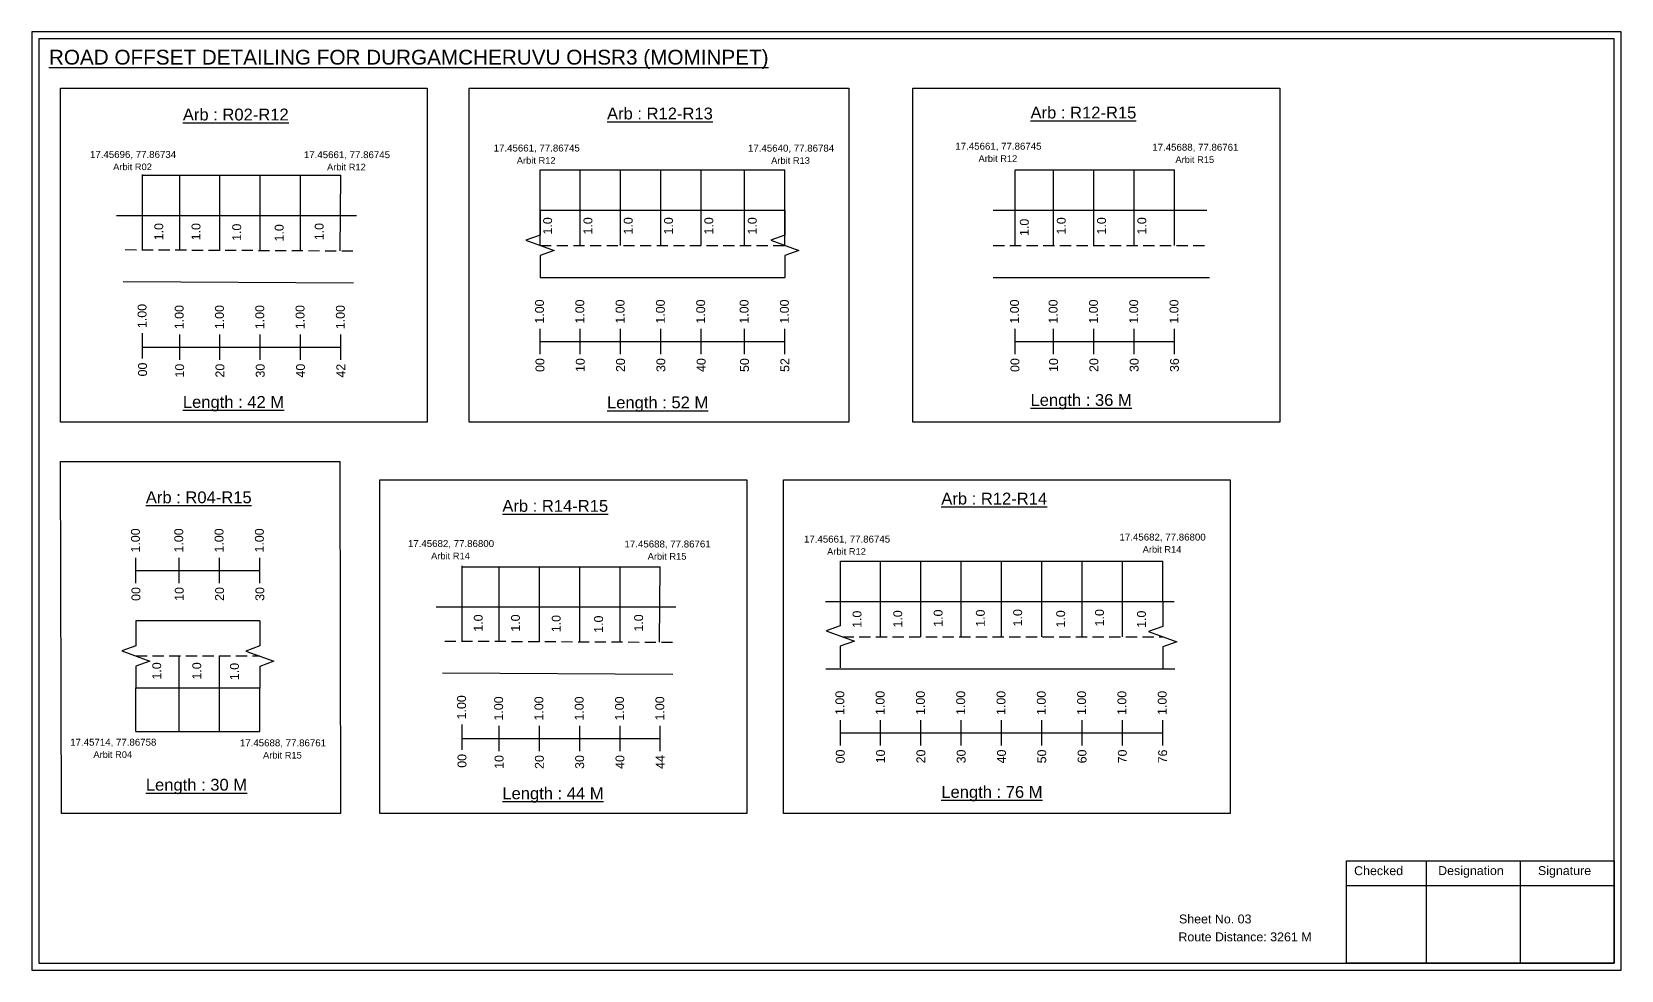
# Model space of a CAD drawing. Header units: inches. Extents: x 1512 to 7627, y 399 to 2397.
# Drawn here: x 6345 to 6882, y 498 to 814 of the extents above; entities that cross this region are included whole.
import ezdxf

# ---------------------------------------------------------------- set-up
doc = ezdxf.new("R2010")
doc.units = ezdxf.units.IN
doc.header["$MEASUREMENT"] = 0
doc.linetypes.add('DASHED2', pattern=[0.375, 0.25, -0.125])
doc.layers.add('PDF_Geometry', color=7, linetype='Continuous')
doc.layers.add('PDF_Text', color=5, linetype='Continuous')
doc.styles.add('PDF Arial', font='arial.ttf')
doc.styles.get("Standard").update_dxf_attribs({"font": 'arial.ttf'})

msp = doc.modelspace()

# ---------------------------------------------------------------- linework, layer by layer
at = {"color": 5}
for p, q in [((6516.92, 767.89), (6599.58, 767.89)), ((6677.25, 767.89), (6731.08, 767.89)), ((6382.78, 766.01), (6449.7, 766.01)), ((6490.6, 633.93), (6557.53, 633.93)), ((6618.29, 635.81), (6727.09, 635.81)), ((6380.54, 578.26), (6422.37, 578.26))]:
    msp.add_line(p, q, dxfattribs=at)
for p, q in [((6516.92, 742.35), (6516.92, 767.89)), ((6530.52, 742.35), (6530.52, 767.89)), ((6544.12, 742.35), (6544.12, 767.89)), ((6557.72, 742.35), (6557.72, 767.89)), ((6571.32, 742.35), (6571.32, 767.89)), ((6585.98, 742.36), (6585.98, 767.89)), ((6599.58, 742.36), (6599.58, 767.89)), ((6677.25, 742.35), (6677.25, 767.89)), ((6690.28, 742.35), (6690.28, 767.89)), ((6703.88, 742.35), (6703.88, 767.89)), ((6717.48, 742.35), (6717.48, 767.89)), ((6731.08, 742.35), (6731.08, 767.89)), ((6382.78, 740.78), (6382.78, 766.31)), ((6395.3, 740.73), (6395.3, 766.01)), ((6408.9, 740.67), (6408.9, 766.01)), ((6422.5, 740.74), (6422.5, 766.01)), ((6436.1, 740.48), (6436.1, 766.01)), ((6449.47, 740.51), (6449.7, 766.01)), ((6454.95, 752.34), (6373.99, 752.34)), ((6516.92, 754.24), (6599.58, 754.24)), ((6669.9, 754.24), (6741.94, 754.24)), ((6376.2, 730.14), (6453.93, 729.7)), ((6516.92, 731.55), (6599.58, 731.55)), ((6669.9, 731.55), (6742.94, 731.55)), ((6490.6, 608.7), (6490.6, 634.24)), ((6503.13, 608.65), (6503.13, 633.93)), ((6516.73, 608.6), (6516.73, 633.93)), ((6530.33, 608.66), (6530.33, 633.93)), ((6543.93, 608.4), (6543.93, 633.93)), ((6557.3, 608.43), (6557.53, 633.93)), ((6618.29, 622.16), (6618.29, 635.81)), ((6631.89, 610.28), (6631.89, 635.81)), ((6645.49, 610.28), (6645.49, 635.81)), ((6659.09, 610.28), (6659.09, 635.81)), ((6672.69, 610.28), (6672.69, 635.81)), ((6686.29, 610.28), (6686.29, 635.81)), ((6699.89, 610.28), (6699.89, 635.81)), ((6713.49, 610.28), (6713.49, 635.81)), ((6727.09, 622.16), (6727.09, 635.81)), ((6562.77, 620.26), (6481.82, 620.26)), ((6613.3, 622.16), (6730.91, 622.22)), ((6422.37, 615.68), (6380.54, 615.68)), ((6395.17, 578.26), (6395.17, 603.8)), ((6408.77, 578.26), (6408.77, 603.8)), ((6484.03, 598.06), (6561.76, 597.63)), ((6613.44, 599.47), (6731.22, 599.47)), ((6380.54, 592.99), (6406.1, 592.99)), ((6380.54, 578.26), (6380.54, 592.99)), ((6406.1, 592.99), (6422.37, 592.99)), ((6422.37, 578.26), (6422.37, 592.99))]:
    msp.add_line(p, q)
at = {"linetype": 'DASHED2', "ltscale": 15}
for p, q in [((6376.92, 740.92), (6455.2, 740.51)), ((6516.92, 742.36), (6599.58, 742.36)), ((6669.9, 742.35), (6742.44, 742.35)), ((6484.75, 608.84), (6563.03, 608.43)), ((6619.05, 610.28), (6727.09, 610.28)), ((6380.54, 603.8), (6422.37, 603.8))]:
    msp.add_line(p, q, dxfattribs=at)
at = {"color": 217, "true_color": 0x93278f}
for p, q in [((6516.92, 705.66), (6516.92, 714.21)), ((6530.52, 705.66), (6530.52, 714.21)), ((6544.12, 705.66), (6544.12, 714.21)), ((6557.72, 705.66), (6557.72, 714.21)), ((6571.32, 705.66), (6571.32, 714.21)), ((6585.98, 705.66), (6585.98, 714.22)), ((6599.58, 705.66), (6599.58, 714.22)), ((6677.25, 705.66), (6677.25, 714.21)), ((6690.28, 705.66), (6690.28, 714.21)), ((6703.88, 705.66), (6703.88, 714.21)), ((6717.48, 705.66), (6717.48, 714.21)), ((6731.08, 705.66), (6731.08, 714.21)), ((6382.78, 704.17), (6382.78, 712.72)), ((6395.3, 703.78), (6395.3, 712.34)), ((6408.9, 703.78), (6408.9, 712.34)), ((6422.5, 703.78), (6422.5, 712.34)), ((6436.1, 703.78), (6436.1, 712.34)), ((6449.7, 703.78), (6449.7, 712.34)), ((6516.92, 709.92), (6599.58, 709.94)), ((6677.25, 709.93), (6731.08, 709.94)), ((6382.78, 708.05), (6449.7, 708.06)), ((6380.54, 628.4), (6380.54, 636.96)), ((6395.17, 628.4), (6395.17, 636.96)), ((6408.77, 628.4), (6408.77, 636.96)), ((6422.37, 628.4), (6422.37, 636.96)), ((6380.54, 632.68), (6422.37, 632.68)), ((6490.6, 572.09), (6490.6, 580.64)), ((6503.13, 571.7), (6503.13, 580.26)), ((6516.73, 571.7), (6516.73, 580.26)), ((6530.33, 571.7), (6530.33, 580.26)), ((6543.93, 571.7), (6543.93, 580.26)), ((6557.53, 571.7), (6557.53, 580.26)), ((6618.29, 573.58), (6618.29, 582.13)), ((6631.89, 573.58), (6631.89, 582.13)), ((6645.49, 573.58), (6645.49, 582.13)), ((6659.09, 573.58), (6659.09, 582.13)), ((6672.69, 573.58), (6672.69, 582.13)), ((6686.29, 573.58), (6686.29, 582.13)), ((6699.89, 573.58), (6699.89, 582.13)), ((6713.49, 573.58), (6713.49, 582.13)), ((6727.09, 573.58), (6727.09, 582.13)), ((6490.6, 575.97), (6557.53, 575.98)), ((6618.29, 577.85), (6727.09, 577.85))]:
    msp.add_line(p, q, dxfattribs=at)
for points in [[(6355.08, 795.37), (6478.88, 795.37), (6478.88, 682.69), (6355.08, 682.69)], [(6493.06, 795.37), (6621.15, 795.37), (6621.15, 682.69), (6493.06, 682.69)], [(6642.78, 795.37), (6766.59, 795.37), (6766.59, 682.69), (6642.78, 682.69)], [(6355.08, 669.4), (6449.32, 669.4), (6449.6, 550.58), (6355.36, 550.58)], [(6462.9, 663.29), (6586.7, 663.29), (6586.7, 550.61), (6462.9, 550.61)], [(6599.06, 663.29), (6749.92, 663.29), (6749.92, 550.61), (6599.06, 550.61)]]:
    msp.add_lwpolyline(points, close=True)
at = {"linetype": 'Continuous'}
for points in [[(6516.92, 754.24), (6516.92, 745.81), (6512.18, 744.08), (6521.67, 740.63), (6516.92, 738.9), (6516.92, 731.55)], [(6599.58, 754.24), (6599.58, 745.81), (6594.83, 744.08), (6604.32, 740.63), (6599.58, 738.9), (6599.58, 731.55)], [(6618.27, 622.44), (6618.27, 614.01), (6613.53, 612.29), (6623.02, 608.83), (6618.27, 607.11), (6618.27, 599.76)], [(6727.09, 622.16), (6727.09, 613.73), (6722.35, 612), (6731.83, 608.55), (6727.09, 606.82), (6727.09, 599.47)], [(6380.54, 615.68), (6380.54, 607.25), (6375.8, 605.52), (6385.28, 602.07), (6380.54, 600.34), (6380.54, 592.99)], [(6422.37, 615.6), (6422.37, 607.17), (6417.62, 605.44), (6427.11, 601.99), (6422.37, 600.27), (6422.37, 592.92)]]:
    msp.add_lwpolyline(points, dxfattribs=at)
at = {"layer": 'PDF_Geometry'}
for points in [[(6345.38, 814.45), (6345.38, 497.74), (6881.85, 497.74), (6881.85, 814.45)], [(6347.71, 812.12), (6347.71, 500.16), (6879.44, 500.16), (6879.44, 812.12)]]:
    msp.add_lwpolyline(points, close=True, dxfattribs=at)
at = {"layer": 'PDF_Geometry', "color": 242, "true_color": 0xcc1f26}
msp.add_lwpolyline([(6879.44, 500.06), (6789.09, 500.06), (6789.09, 534.67), (6879.44, 534.67)], close=True, dxfattribs=at)
for points in [[(6816.07, 534.67), (6816.07, 500.06)], [(6847.8, 534.67), (6847.8, 500.06)], [(6789.09, 526.3), (6879.44, 526.3)]]:
    msp.add_lwpolyline(points, dxfattribs=at)

# ---------------------------------------------------------------- texts
at = {"color": 242, "true_color": 0xcd2027}
for s, height, p in [('%%UROAD OFFSET DETAILING FOR DURGAMCHERUVU OHSR3 (MOMINPET)', 5, (6351.16, 803.38)), ('%%UArb : R02-R12', 4, (6396.38, 784.52)), ('%%UArb : R12-R13', 4, (6539.54, 784.87)), ('%%UArb : R12-R15', 4, (6682.48, 785.19)), ('%%ULength : 36 M', 4, (6682.48, 688.19)), ('%%ULength : 42 M', 4, (6396.38, 687.52)), ('%%ULength : 52 M', 4, (6539.54, 687.37)), ('%%UArb : R04-R15', 4, (6383.88, 655.33)), ('%%UArb : R14-R15', 4, (6504.21, 652.44)), ('%%UArb : R12-R14', 4, (6652.37, 654.91)), ('%%ULength : 30 M', 4, (6383.88, 558.33)), ('%%ULength : 44 M', 4, (6504.21, 555.44)), ('%%ULength : 76 M', 4, (6652.37, 555.91))]:
    msp.add_text(s, height=height, dxfattribs=at).set_placement(p)
at = {"color": 5}
for s, height, p in [('17.45696, 77.86734', 2.34, (6365.02, 771.88)), ('17.45661, 77.86745', 2.34, (6437.22, 771.8)), ('17.45661, 77.86745', 2.34, (6501.27, 774.04)), ('17.45640, 77.86784', 2.34, (6587.12, 774.01)), ('17.45661, 77.86745', 2.34, (6657.11, 774.66)), ('Arbit R12', 2.246, (6664.93, 770.53)), ('17.45688, 77.86761', 2.34, (6723.57, 774.3)), ('Arbit R15', 2.246, (6731.39, 770.18)), ('Arbit R02', 2.246, (6372.84, 767.75)), ('Arbit R12', 2.246, (6445.04, 767.67)), ('Arbit R12', 2.246, (6509.09, 769.91)), ('Arbit R13', 2.246, (6594.94, 769.88)), ('17.45661, 77.86745', 2.34, (6606.01, 642.06)), ('17.45682, 77.86800', 2.34, (6712.52, 642.75)), ('17.45682, 77.86800', 2.34, (6472.34, 640.55)), ('Arbit R14', 2.246, (6480.16, 636.42)), ('17.45688, 77.86761', 2.34, (6545.44, 640.41)), ('Arbit R15', 2.246, (6553.26, 636.29)), ('Arbit R12', 2.246, (6613.83, 637.93)), ('Arbit R14', 2.246, (6720.34, 638.62)), ('17.45714, 77.86758', 2.34, (6358.35, 573.51)), ('17.45688, 77.86761', 2.34, (6415.62, 573.3)), ('Arbit R04', 2.246, (6366.17, 569.38)), ('Arbit R15', 2.246, (6423.44, 569.17))]:
    msp.add_text(s, height=height, dxfattribs=at).set_placement(p)
for p in [(6520.99, 746.03), (6534.59, 746.03), (6548.19, 746.03), (6561.79, 746.03), (6575.39, 746.03), (6590.05, 746.03), (6681.88, 745.53), (6694.35, 746.03), (6707.95, 746.03), (6721.55, 746.03), (6389.74, 744.06), (6402.31, 744.06), (6416.05, 743.87), (6430.37, 743.68), (6443.88, 744.09), (6497.57, 611.98), (6510.14, 611.98), (6523.88, 611.79), (6538.19, 611.6), (6551.71, 612.01), (6625.42, 613.26), (6639.17, 613.39), (6652.79, 613.64), (6667.05, 613.64), (6679.64, 613.77), (6694.16, 613.39), (6707.26, 613.77), (6721.43, 613.27), (6389.05, 595.83), (6402.57, 595.83), (6415.28, 595.63)]:
    msp.add_text('1.0', height=3, rotation=90).set_placement(p)
at = {"color": 217, "true_color": 0x93278f}
for s, p in [('1.00', (6384.1, 714.46)), ('1.00', (6396.63, 714.07)), ('1.00', (6410.23, 714.07)), ('1.00', (6423.83, 714.07)), ('1.00', (6437.43, 714.07)), ('1.00', (6451.03, 714.07)), ('1.00', (6518.25, 715.95)), ('1.00', (6531.85, 715.95)), ('1.00', (6545.45, 715.95)), ('1.00', (6559.05, 715.95)), ('1.00', (6572.65, 715.95)), ('1.00', (6587.3, 715.95)), ('1.00', (6600.9, 715.95)), ('1.00', (6678.57, 715.95)), ('1.00', (6691.61, 715.95)), ('1.00', (6705.21, 715.95)), ('1.00', (6718.81, 715.95)), ('1.00', (6732.41, 715.95)), ('00', (6518.4, 699.63)), ('10', (6532, 699.63)), ('20', (6545.6, 699.63)), ('30', (6559.2, 699.63)), ('40', (6572.8, 699.63)), ('50', (6587.45, 699.63)), ('52', (6601.05, 699.63)), ('00', (6678.72, 699.63)), ('10', (6691.76, 699.63)), ('20', (6705.36, 699.63)), ('30', (6718.96, 699.63)), ('36', (6732.56, 699.63)), ('00', (6384.26, 698.14)), ('10', (6396.78, 697.75)), ('20', (6410.38, 697.75)), ('30', (6423.98, 697.75)), ('40', (6437.58, 697.75)), ('42', (6451.18, 697.75)), ('1.00', (6381.87, 638.7)), ('1.00', (6396.49, 638.7)), ('1.00', (6410.09, 638.7)), ('1.00', (6423.69, 638.7)), ('00', (6382.02, 622.38)), ('10', (6396.65, 622.38)), ('20', (6410.25, 622.38)), ('30', (6423.85, 622.38)), ('1.00', (6491.93, 582.38)), ('1.00', (6619.62, 583.87)), ('1.00', (6633.22, 583.87)), ('1.00', (6646.82, 583.87)), ('1.00', (6660.42, 583.87)), ('1.00', (6674.02, 583.87)), ('1.00', (6687.62, 583.87)), ('1.00', (6701.22, 583.87)), ('1.00', (6714.82, 583.87)), ('1.00', (6728.42, 583.87)), ('1.00', (6504.45, 581.99)), ('1.00', (6518.05, 581.99)), ('1.00', (6531.65, 581.99)), ('1.00', (6545.25, 581.99)), ('1.00', (6558.85, 581.99)), ('00', (6492.08, 566.06)), ('10', (6504.6, 565.67)), ('20', (6518.2, 565.67)), ('30', (6531.8, 565.67)), ('40', (6545.4, 565.67)), ('44', (6559, 565.67)), ('00', (6619.77, 567.55)), ('10', (6633.37, 567.55)), ('20', (6646.97, 567.55)), ('30', (6660.57, 567.55)), ('40', (6674.17, 567.55)), ('50', (6687.77, 567.55)), ('60', (6701.37, 567.55)), ('70', (6714.97, 567.55)), ('76', (6728.57, 567.55))]:
    msp.add_text(s, height=3, rotation=90, dxfattribs=at).set_placement(p)
for s, p in [('Sheet No. 03', (6732.59, 513.53)), ('Route Distance: 3261 M', (6732.4, 507.49))]:
    msp.add_text(s, height=3).set_placement(p)
at = {"layer": 'PDF_Text', "color": 7, "attachment_point": 7, "style": 'PDF Arial'}
for s, insert, char_height in [('Checked', (6791.7, 529.78), 3.001), ('Designation', (6820.07, 528.95), 3.0006), ('Signature', (6853.76, 528.95), 3.001)]:
    msp.add_mtext(s, dxfattribs=dict(at, insert=insert, char_height=char_height))

doc.saveas('drawing.dxf')
